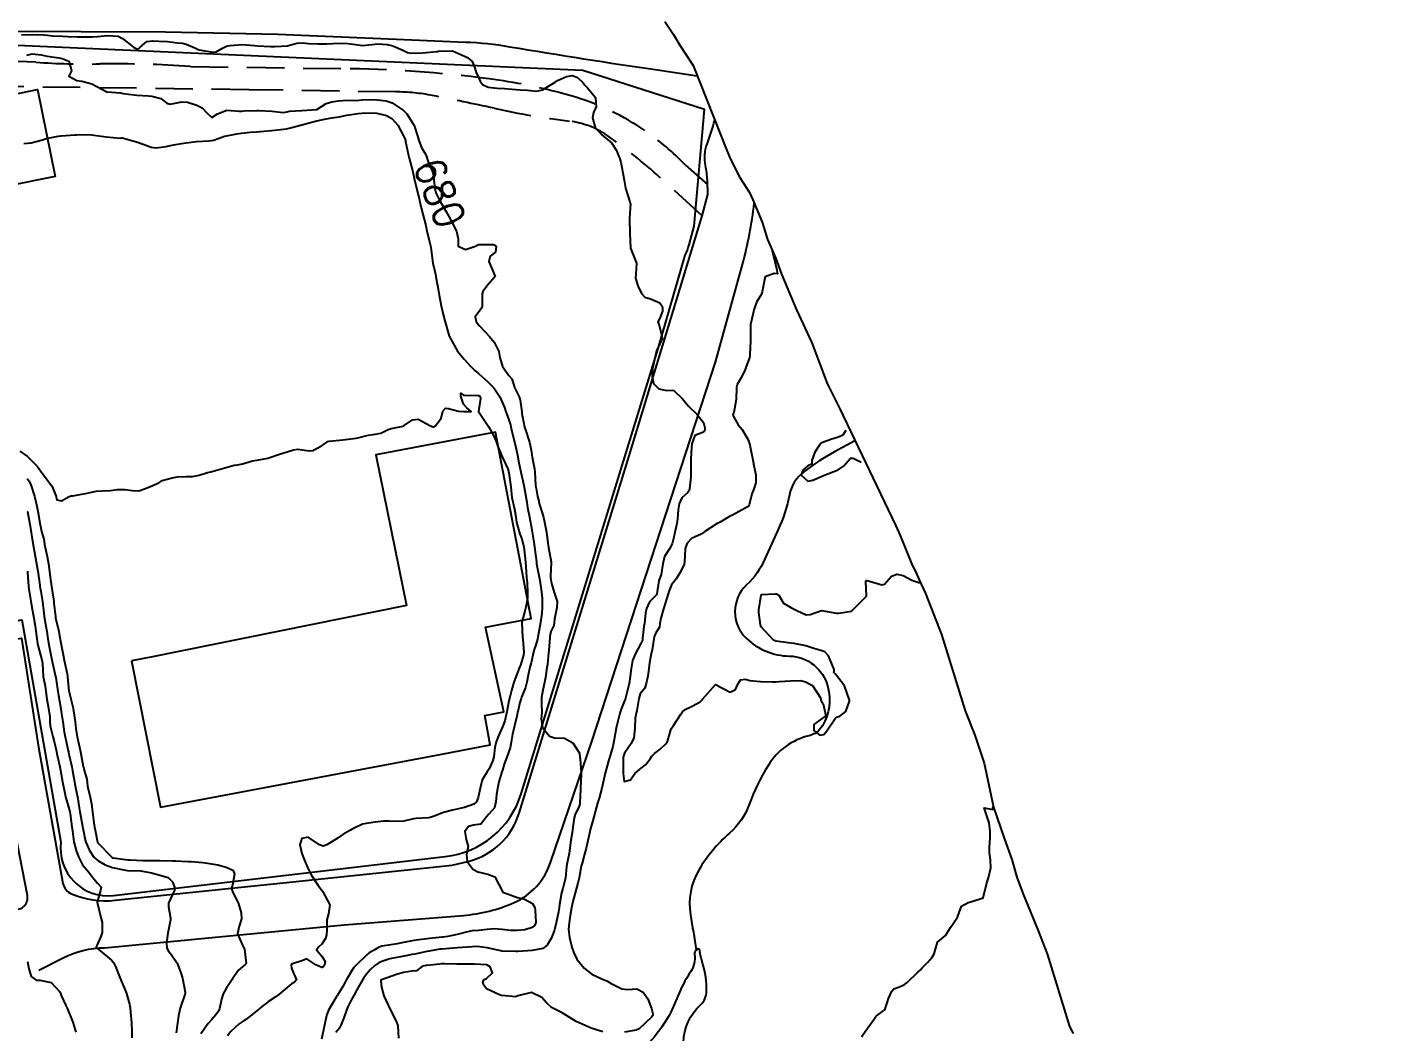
# Model space of a CAD drawing. Header units: metres. Extents: x 298520 to 308411, y 7433745 to 7450750.
# Drawn here: x 301237.7 to 301419.9, y 7443769.1 to 7443902.9 of the extents above; entities that cross this region are included whole.
import ezdxf
from ezdxf.enums import TextEntityAlignment as Align

# ---------------------------------------------------------------- set-up
doc = ezdxf.new("R2010")
doc.units = ezdxf.units.M
doc.header["$LTSCALE"] = 10
doc.linetypes.add('DASHED', pattern=[0.75, 0.5, -0.25])
for name, color, linetype in [('Area', 45, 'Continuous'), ('Area Verde e Lazer', 94, 'Continuous'), ('Cotas', 45, 'Continuous'), ('Curvas de Nivel 1m', 11, 'Continuous'), ('Curvas de Nivel 5m', 15, 'Continuous'), ('Edificações', 30, 'Continuous'), ('Hidrografia', 140, 'Continuous'), ('Vias Primárias', 230, 'Continuous'), ('Vias Secundárias', 230, 'DASHED')]:
    doc.layers.add(name, color=color, linetype=linetype)
doc.styles.add('Style-STANDARD', font='STANDARD.shx')

msp = doc.modelspace()

# ---------------------------------------------------------------- linework, layer by layer
at = {"layer": 'Area'}
msp.add_polyline3d([(301322.57, 7443903.67, 690.03), (301323.74, 7443901.97, 692.94), (301324.57, 7443900.55, 692.84), (301326.34, 7443897.82, 678.21), (301330.86, 7443886.49, 678.65), (301331.32, 7443885.32, 678.61), (301332.59, 7443882.88, 678.62), (301333.88, 7443880.89, 678.75), (301334.29, 7443879.94, 678.79), (301335.56, 7443876.93, 678.81), (301336.28, 7443874.63, 678.76), (301337.39, 7443872.09, 681.48), (301338.13, 7443870.01, 678.57), (301340.12, 7443865.27, 678.02), (301342.15, 7443860.88, 677.47), (301344.21, 7443855.43, 677.47), (301345.84, 7443852.16, 677.66), (301353.34, 7443836.48, 677.87), (301353.94, 7443835.19, 677.9), (301355.52, 7443831.22, 678.05), (301356.02, 7443830.3, 678.32), (301356.46, 7443829.29, 678.32), (301357.33, 7443827.45, 678.38), (301359.43, 7443822.01, 678.37), (301362.59, 7443811.83, 681.05), (301363.88, 7443808.59, 678.75), (301365.11, 7443804.85, 678.82), (301366.39, 7443799, 678.91), (301367.8, 7443794.87, 679.01), (301368.8, 7443792.04, 679), (301369.46, 7443789.67, 679.26), (301370.34, 7443787.41, 679.42), (301372.3, 7443782.66, 679.51), (301373.53, 7443779.45, 679.56), (301376.51, 7443769.75, 679.76), (301376.98, 7443768.85, 679.65)], dxfattribs=at)
at = {"layer": 'Area Verde e Lazer', "elevation": 683.98}
msp.add_lwpolyline([(301232.21, 7443912.45, 0.299651), (301239.1, 7443918.01, -0.016754), (301243.28, 7443929.68, -0.213746), (301257.49, 7443943.53, 0.133208), (301270.92, 7443953.04, 0.343976), (301271.62, 7443978.7), (301270.4, 7443978.89), (301250.43, 7444004.16), (301249.81, 7444004.95), (301248.99, 7444005.9), (301248.6, 7444006.56), (301247.95, 7444007.67), (301244.65, 7444005.75), (301236.08, 7444004.44, 0), (301223.44, 7444002.52, -0.079964)], format="xyb", dxfattribs=at)
at = {"layer": 'Area Verde e Lazer'}
msp.add_lwpolyline([(301326.49, 7443876.39), (301327.85, 7443891.97), (301311.67, 7443897.16), (301221.21, 7443901.16), (301145.73, 7443908.03), (301129.06, 7443878.01), (301142.23, 7443857.62), (301156.92, 7443830.09), (301182.59, 7443781.43, 0.132111), (301190.85, 7443786.93), (301193.11, 7443789.51), (301234.26, 7443801.71), (301230.63, 7443822.85), (301236.94, 7443823.96), (301242.13, 7443794.35, 0.48999), (301249.12, 7443787.23), (301293.34, 7443792.4, 0.298143), (301303.45, 7443800.78), (301321.72, 7443860.09), (301325.3, 7443872.56, 0.050549), (301325.82, 7443873.92)], format="xyb", close=True, dxfattribs=at)
at = {"layer": 'Curvas de Nivel 1m', "flags": 128}
for points, elevation in [([(301236.88, 7443901.92), (301238.35, 7443901.95), (301239.84, 7443901.91), (301240.35, 7443901.85), (301240.98, 7443901.77), (301242.35, 7443901.71), (301243.06, 7443901.67), (301244.35, 7443901.62), (301245.62, 7443901.63), (301246.35, 7443901.63), (301247, 7443901.67), (301248.35, 7443901.83), (301249.76, 7443901.71), (301250.34, 7443901.43), (301251.81, 7443900.28), (301252.33, 7443900), (301252.52, 7443900.08), (301252.67, 7443900.27), (301253.57, 7443901.03), (301254.34, 7443901.13), (301255.17, 7443901.07), (301256.34, 7443901.01), (301257.68, 7443900.86), (301258.34, 7443900.78), (301258.82, 7443900.68), (301259.97, 7443900.18), (301260.33, 7443900.01), (301260.57, 7443899.93), (301262.32, 7443899.59), (301262.83, 7443899.64), (301263.65, 7443900.14), (301264.1, 7443900.37), (301264.34, 7443900.43), (301264.69, 7443900.48), (301266.34, 7443900.61), (301267.92, 7443900.5), (301268.34, 7443900.46), (301270.06, 7443900.34), (301270.34, 7443900.35), (301270.65, 7443900.37), (301272.34, 7443900.44), (301273.56, 7443900.8), (301274.34, 7443900.85), (301275.1, 7443900.76), (301276.34, 7443900.69), (301277.58, 7443900.72), (301278.34, 7443900.76), (301279.51, 7443900.78), (301280.34, 7443900.75), (301281.07, 7443900.66), (301282.33, 7443900.48), (301283.6, 7443900.63), (301284.34, 7443900.7), (301285.58, 7443900.62), (301286.33, 7443900.46), (301287.69, 7443899.85), (301288.32, 7443899.55), (301288.7, 7443899.45), (301290.32, 7443899.5), (301292.22, 7443899.69), (301292.32, 7443899.7), (301292.4, 7443899.71), (301294.32, 7443899.77), (301296.31, 7443898.89), (301296.92, 7443898.35), (301297.2, 7443897.74), (301297.46, 7443896.9), (301297.97, 7443895.72), (301298.28, 7443895.3), (301299.06, 7443894.92), (301300.27, 7443894.78), (301301.21, 7443894.74), (301302.27, 7443894.68), (301303.33, 7443894.6), (301304.27, 7443894.52), (301305.5, 7443894.41), (301306.27, 7443894.56), (301307.98, 7443895.6), (301308.28, 7443895.8), (301309.5, 7443896.37), (301310.29, 7443896.47), (301310.95, 7443896.24), (301311.68, 7443895.56), (301311.93, 7443895.21), (301312.27, 7443894.83), (301313.34, 7443893.54), (301313.46, 7443892.32), (301313.1, 7443891.54), (301312.93, 7443890.84), (301313.31, 7443889.54), (301314.19, 7443888.56), (301315.48, 7443887.52), (301316.17, 7443886.49), (301316.43, 7443885.77), (301316.53, 7443885.5), (301316.71, 7443884.95), (301317.01, 7443883.5), (301317.15, 7443882.52), (301317.34, 7443881.49), (301317.91, 7443879.66), (301317.99, 7443879.48), (301318.01, 7443879.41), (301317.89, 7443877.48), (301317.89, 7443877.31), (301317.93, 7443875.48), (301318.01, 7443873.48), (301318.8, 7443871.47), (301318.76, 7443870.7), (301318.66, 7443869.47), (301318.97, 7443868.46), (301319.47, 7443867.46), (301319.94, 7443866.97), (301320.67, 7443866.72), (301321.93, 7443866.21), (301322.22, 7443865.73), (301322.28, 7443865.43), (301322.26, 7443865.1), (301321.9, 7443864.15), (301321.67, 7443863.67), (301321.75, 7443863.44), (301321.89, 7443863.05), (301322.2, 7443861.76), (301322.21, 7443861.43), (301321.86, 7443860.64), (301321.49, 7443859.81), (301321.4, 7443859.44), (301321.11, 7443858.18), (301320.94, 7443857.45), (301320.88, 7443856.38), (301321.09, 7443855.45), (301321.79, 7443854.74), (301322.64, 7443854.57), (301323.79, 7443854.5), (301324.92, 7443853.4), (301325.76, 7443852.44), (301326.83, 7443851.38), (301327.74, 7443850.24), (301327.93, 7443849.56), (301327.93, 7443849.37), (301327.9, 7443849.2), (301327.73, 7443848.97), (301326.6, 7443848.5), (301326.18, 7443847.39), (301326.14, 7443846.94), (301326.07, 7443845.39), (301326.07, 7443844.99), (301326.07, 7443843.39), (301326.04, 7443843), (301325.87, 7443841.39), (301325.82, 7443841.2), (301325.63, 7443840.93), (301324.83, 7443840.19), (301324.5, 7443839.4), (301324.38, 7443838.62), (301324.27, 7443837.4), (301324.17, 7443836.81), (301323.89, 7443835.41), (301323.84, 7443835.13), (301323.55, 7443834.07), (301323.21, 7443833.42), (301322.55, 7443832.4), (301322.32, 7443831.43), (301322.08, 7443830.01), (301321.88, 7443829.43), (301321.79, 7443829.13), (301321.52, 7443827.44), (301321.46, 7443827.3), (301320.55, 7443826.35), (301320.16, 7443825.45), (301320.03, 7443824.86), (301319.86, 7443823.46), (301319.81, 7443823.06), (301319.63, 7443821.46), (301319.59, 7443821.26), (301319.39, 7443820.78), (301318.67, 7443819.47), (301318.28, 7443818.55), (301318.08, 7443817.48), (301317.93, 7443816.08), (301317.82, 7443815.48), (301317.35, 7443813.53), (301317.34, 7443813.49), (301317.33, 7443813.46), (301317.3, 7443813.37), (301316.75, 7443812.03), (301316.6, 7443811.5), (301316.33, 7443810.43), (301316.12, 7443809.5), (301315.98, 7443808.77), (301315.75, 7443807.5), (301315.65, 7443807.07), (301315.2, 7443805.57), (301315.18, 7443805.51), (301315.17, 7443805.48), (301314.65, 7443803.52), (301314.38, 7443802.31), (301314.2, 7443801.52), (301313.82, 7443800.21), (301313.61, 7443799.53), (301313.11, 7443797.72), (301313.08, 7443797.57), (301313.07, 7443797.54), (301312.65, 7443795.98), (301312.56, 7443795.55), (301312.29, 7443794.33), (301312.09, 7443793.55), (301311.87, 7443792.73), (301311.56, 7443791.55), (301311.46, 7443791.12), (301311.17, 7443789.56), (301311.01, 7443788.87), (301310.63, 7443787.56), (301310.28, 7443786.26), (301310.15, 7443785.57), (301309.99, 7443784.54), (301309.83, 7443783.57), (301309.77, 7443782.74), (301309.88, 7443781.57), (301310.24, 7443780.22), (301310.46, 7443779.56), (301310.88, 7443778.74), (301311.82, 7443777.55), (301312.86, 7443776.72), (301314.3, 7443776.07), (301314.85, 7443775.84), (301315.43, 7443775.5), (301316.84, 7443774.77), (301317.62, 7443774.69), (301318.84, 7443774.79), (301319.71, 7443774.33), (301320.3, 7443773.45), (301320.8, 7443772.18), (301321.01, 7443771.44), (301320.98, 7443771.25), (301320.79, 7443771), (301319.17, 7443769.46), (301318.77, 7443769.29), (301317.23, 7443769.02)], 679), ([(301237.18, 7443887.44), (301238.17, 7443887.51), (301239.69, 7443887.93), (301240.18, 7443888.1), (301240.43, 7443888.16), (301241.78, 7443888.39), (301242.12, 7443888.45), (301242.18, 7443888.46), (301243.99, 7443888.57), (301244.19, 7443888.57), (301245.92, 7443888.61), (301246.19, 7443888.59), (301248.18, 7443888.32), (301250.04, 7443888.15), (301250.18, 7443888.18), (301250.29, 7443888.18), (301252.18, 7443887.67), (301253.11, 7443887.33), (301254.17, 7443886.95), (301254.8, 7443886.87), (301256.17, 7443887.02), (301257.14, 7443887.24), (301258.18, 7443887.43), (301258.84, 7443887.53), (301260.18, 7443887.71), (301261.83, 7443887.8), (301262.18, 7443887.81), (301262.47, 7443887.85), (301263.22, 7443888.14), (301263.92, 7443888.4), (301264.19, 7443888.47), (301265.58, 7443888.72), (301266.19, 7443888.8), (301267.36, 7443888.92), (301268.2, 7443889), (301269.18, 7443889.09), (301270.2, 7443889.17), (301271, 7443889.25), (301272.2, 7443889.4), (301272.73, 7443889.5), (301274.21, 7443889.91), (301274.29, 7443889.93), (301274.53, 7443890.01), (301276.22, 7443890.43), (301277.49, 7443890.7), (301278.22, 7443890.83), (301279.18, 7443890.99), (301280.23, 7443891.19), (301281.74, 7443891.43), (301282.23, 7443891.48), (301282.63, 7443891.51), (301284.23, 7443891.47), (301285.51, 7443891.16), (301286.22, 7443890.74), (301287, 7443889.85), (301287.93, 7443888.1), (301288.02, 7443887.84), (301288.05, 7443887.71), (301288.18, 7443887.09), (301288.43, 7443885.84), (301288.52, 7443885.48), (301288.95, 7443883.83), (301289.18, 7443882.77), (301289.4, 7443881.83), (301289.84, 7443880.08), (301289.9, 7443879.82), (301290.08, 7443879.04), (301290.39, 7443877.82), (301290.74, 7443876.5), (301290.89, 7443875.81), (301291.16, 7443874.67), (301291.35, 7443873.8), (301291.45, 7443873.24), (301291.62, 7443871.8), (301291.67, 7443871.48), (301291.98, 7443870.21), (301292.08, 7443869.79), (301292.1, 7443869.66), (301292.42, 7443867.79), (301292.52, 7443867.2), (301292.79, 7443865.78), (301293.04, 7443864.65), (301293.26, 7443863.78), (301293.87, 7443861.77), (301294.97, 7443859.76), (301295.84, 7443858.67), (301296.71, 7443857.74), (301297.28, 7443857.19), (301297.81, 7443856.73), (301298.97, 7443855.71), (301299.79, 7443854.86), (301300.6, 7443853.69), (301301.22, 7443852.23), (301301.4, 7443851.68), (301301.74, 7443850.74), (301302.01, 7443849.95), (301302.07, 7443849.67), (301302.17, 7443849.22), (301302.55, 7443847.67), (301302.76, 7443846.73), (301302.99, 7443845.66), (301303.11, 7443845.09), (301303.39, 7443843.65), (301303.65, 7443842.48), (301303.83, 7443841.65), (301304.12, 7443840.14), (301304.2, 7443839.64), (301304.31, 7443838.93), (301304.55, 7443837.64), (301304.76, 7443836.45), (301304.9, 7443835.64), (301305.16, 7443834.02), (301305.22, 7443833.63), (301305.47, 7443831.68), (301305.47, 7443831.63), (301305.51, 7443831.43), (301305.85, 7443829.63), (301305.92, 7443829.19), (301306.16, 7443827.62), (301306.24, 7443826.84), (301306.26, 7443825.62), (301306.2, 7443824.86), (301306.01, 7443823.62), (301305.92, 7443823.12), (301305.69, 7443821.63), (301305.63, 7443821.38), (301305.38, 7443820.63), (301305.15, 7443819.86), (301305.1, 7443819.63), (301304.76, 7443818.23), (301304.62, 7443817.64), (301304.4, 7443816.57), (301304.2, 7443815.64), (301304.01, 7443814.95), (301303.51, 7443813.65), (301303.46, 7443813.49), (301303.29, 7443812.93), (301303.03, 7443811.9), (301302.98, 7443811.65), (301302.91, 7443811.3), (301302.52, 7443809.66), (301302.28, 7443808.7), (301302.1, 7443807.67), (301301.97, 7443806.92), (301301.54, 7443805.67), (301301.19, 7443804.72), (301300.95, 7443803.92), (301300.87, 7443803.68), (301300.48, 7443802.37), (301300.32, 7443801.69), (301300.17, 7443800.66), (301300.09, 7443799.69), (301299.91, 7443798.91), (301299.12, 7443798.07), (301298.82, 7443797.7), (301298.07, 7443796.74), (301297.1, 7443796.59), (301296.42, 7443796.41), (301295.93, 7443795.74), (301296.13, 7443794.68), (301296.38, 7443793.74), (301296.17, 7443792.62), (301296.25, 7443791.74), (301297.02, 7443790.72), (301297.68, 7443790.38), (301299.02, 7443790.05), (301299.93, 7443789.69), (301300.99, 7443787.68), (301302.98, 7443786.96), (301303.88, 7443786.74), (301304.97, 7443786.17), (301305.26, 7443785.63), (301305.32, 7443785.27), (301305.42, 7443783.63), (301305.29, 7443783.27), (301304.93, 7443782.94), (301303.93, 7443782.65), (301302.93, 7443782.56), (301302.04, 7443782.55), (301300.93, 7443782.67), (301299.86, 7443782.76), (301298.93, 7443782.7), (301297.78, 7443782.57), (301296.93, 7443782.52), (301296.28, 7443782.39), (301294.93, 7443782.04), (301293.67, 7443781.77), (301293.01, 7443781.69), (301292.92, 7443781.68), (301291.25, 7443781.47), (301290.92, 7443781.43), (301289.45, 7443781.28), (301288.91, 7443781.2), (301287.77, 7443780.97), (301286.91, 7443780.8), (301286.1, 7443780.66), (301284.9, 7443780.46), (301284.46, 7443780.31), (301283.76, 7443779.88), (301283.22, 7443779.56), (301282.89, 7443779.32), (301281.4, 7443777.91), (301281.16, 7443777.62), (301280.86, 7443777.15), (301280.38, 7443776.39), (301280.14, 7443775.93), (301279.67, 7443775.09), (301278.98, 7443773.94), (301278.92, 7443773.84), (301278.82, 7443773.66), (301277.79, 7443771.96), (301277.51, 7443771.24), (301277.26, 7443769.96), (301276.86, 7443768.07)], 681), ([(301336.87, 7443873.12), (301337.48, 7443870.77), (301337.58, 7443870.04), (301337.14, 7443870.09), (301335.97, 7443869.67), (301335.88, 7443869.36), (301335.86, 7443869.27), (301335.57, 7443867.65), (301335.43, 7443867.28), (301334.86, 7443866.36), (301334.44, 7443865.28), (301334.36, 7443864.84), (301334.02, 7443863.29), (301334.01, 7443863.17), (301334.02, 7443861.29), (301334.02, 7443861.14), (301333.93, 7443859.29), (301333.92, 7443859.22), (301333.85, 7443858.88), (301333.43, 7443857.69), (301333.31, 7443857.3), (301332.8, 7443856.29), (301332.21, 7443855.31), (301332.13, 7443854.98), (301332.11, 7443853.31), (301331.76, 7443851.59), (301331.68, 7443851.39), (301331.66, 7443851.32), (301331.75, 7443851.04), (301332.36, 7443849.93), (301332.87, 7443849.3), (301333.71, 7443847.95), (301333.91, 7443847.29), (301333.97, 7443847.02), (301334.3, 7443845.28), (301334.45, 7443844.5), (301334.7, 7443843.28), (301334.73, 7443842.2), (301334.4, 7443841.28), (301334.18, 7443840.73), (301333.83, 7443839.29), (301333.76, 7443839.14), (301333.61, 7443839.02), (301332.51, 7443838.4), (301331.59, 7443837.88), (301331.2, 7443837.71), (301330.55, 7443837.33), (301329.95, 7443836.97), (301329.58, 7443836.77), (301327.91, 7443835.71), (301327.56, 7443835.48), (301327.51, 7443835.42), (301327.43, 7443835.37), (301326.16, 7443834.78), (301325.54, 7443834.15), (301325.34, 7443833.59), (301325.31, 7443833.39), (301325.21, 7443831.7), (301325.16, 7443831.39), (301324.65, 7443830.25), (301324.09, 7443829.4), (301323.84, 7443829.06), (301323.48, 7443828.6), (301323.13, 7443827.75), (301323.04, 7443827.42), (301322.87, 7443826.83), (301322.42, 7443825.43), (301321.99, 7443823.99), (301321.92, 7443823.43), (301321.88, 7443822.97), (301321.4, 7443822.24), (301321.17, 7443821.67), (301321.12, 7443821.44), (301320.88, 7443819.95), (301320.78, 7443819.45), (301320.56, 7443818.24), (301320.46, 7443817.45), (301320.32, 7443816.46), (301320.1, 7443815.45), (301319.91, 7443814.86), (301319.31, 7443814.09), (301319.11, 7443813.46), (301318.87, 7443811.87), (301318.78, 7443811.47), (301318.63, 7443810.84), (301318.58, 7443809.47), (301318.46, 7443808.25), (301318.09, 7443807.48), (301317.21, 7443806.18), (301317.03, 7443805.66), (301317.02, 7443805.49), (301317.03, 7443803.64), (301317.04, 7443803.49), (301317.17, 7443802.42), (301318, 7443802.65), (301318.59, 7443803.47), (301319.19, 7443804), (301320.01, 7443804.63), (301320.63, 7443805.45), (301320.86, 7443805.79), (301321.21, 7443806.14), (301321.95, 7443806.7), (301322.73, 7443807.42), (301322.92, 7443807.73), (301323.24, 7443808.8), (301323.37, 7443809.3), (301323.43, 7443809.42), (301323.74, 7443809.89), (301324.72, 7443811.4), (301324.96, 7443811.71), (301325.28, 7443812), (301326.22, 7443812.45), (301327.3, 7443813.02), (301327.48, 7443813.19), (301327.62, 7443813.37), (301329.32, 7443815.34), (301331.31, 7443814.33), (301331.98, 7443814.65), (301332.27, 7443815.31), (301332.66, 7443815.98), (301333.33, 7443816.04), (301333.91, 7443815.87), (301335.33, 7443815.74), (301336.88, 7443815.7), (301337.33, 7443815.7), (301337.82, 7443815.74), (301339.33, 7443815.84), (301340.69, 7443815.85), (301341.33, 7443815.71), (301342.28, 7443815.19), (301343.31, 7443813.55), (301343.37, 7443813.24), (301343.4, 7443813.18), (301343.7, 7443812.77), (301344.03, 7443811.17), (301343.27, 7443810.64), (301342.43, 7443810.02), (301342.43, 7443809.19), (301343.24, 7443808.6), (301343.75, 7443808.67), (301344.19, 7443809.17), (301345.27, 7443810.8), (301345.45, 7443810.97), (301345.9, 7443811.14), (301346.7, 7443811.72), (301347.2, 7443813.13), (301347.2, 7443813.24), (301346.52, 7443815.14), (301345.34, 7443816.71), (301345.1, 7443816.92), (301345.15, 7443817.15), (301345.16, 7443817.34), (301344.4, 7443819.16), (301343.89, 7443819.68), (301343.38, 7443819.85), (301342.45, 7443820.12), (301341.39, 7443820.48), (301339.8, 7443820.81), (301339.39, 7443820.85), (301339.05, 7443820.88), (301337.39, 7443821.1), (301337.08, 7443821.25), (301335.42, 7443823.03), (301335.32, 7443823.27), (301335.09, 7443824.92), (301335.09, 7443825.28), (301335.41, 7443827.22), (301335.42, 7443827.27), (301335.44, 7443827.3), (301335.46, 7443827.32), (301337.3, 7443827.42), (301337.47, 7443827.43), (301337.79, 7443827.25), (301338.4, 7443826.19), (301339.45, 7443825.55), (301340.16, 7443825.21), (301341.43, 7443824.6), (301341.97, 7443824.66), (301343.44, 7443825.18), (301345.44, 7443824.84), (301345.75, 7443824.84), (301347.44, 7443825.13), (301349.46, 7443827.1), (301349.37, 7443829.1), (301349.49, 7443829.18), (301349.86, 7443829.1), (301351.49, 7443828.63), (301351.85, 7443828.72), (301352.18, 7443829.07), (301352.78, 7443829.79), (301353.5, 7443830.03), (301354.33, 7443829.88), (301355.5, 7443829.26), (301356.55, 7443828.89)], 678), ([(301236.66, 7443846.45), (301237.68, 7443845.74), (301238.98, 7443844.43), (301239.65, 7443843.52), (301240.5, 7443842.41), (301240.96, 7443841.73), (301241.49, 7443840.39), (301241.51, 7443840.29), (301241.61, 7443839.94), (301242.19, 7443839.8), (301243.23, 7443840.37), (301243.51, 7443840.47), (301243.61, 7443840.48), (301243.74, 7443840.49), (301245.62, 7443840.84), (301246.83, 7443841.12), (301247.62, 7443841.13), (301248.76, 7443841.17), (301249.62, 7443841.3), (301250.68, 7443841.34), (301251.62, 7443841.17), (301252.52, 7443841.16), (301253.63, 7443841.53), (301255.16, 7443842.23), (301255.45, 7443842.41), (301255.64, 7443842.52), (301256.97, 7443842.89), (301257.65, 7443843.02), (301258.78, 7443843.06), (301259.65, 7443843.07), (301260.57, 7443843.25), (301261.65, 7443843.57), (301262.11, 7443843.69), (301263.66, 7443844.13), (301265.21, 7443844.57), (301265.67, 7443844.62), (301266.33, 7443844.76), (301267.67, 7443845.14), (301268.48, 7443845.27), (301269.68, 7443845.51), (301271.25, 7443846.04), (301271.68, 7443846.18), (301273.1, 7443846.6), (301273.69, 7443846.7), (301275.21, 7443846.47), (301275.69, 7443846.5), (301276.92, 7443847.2), (301277.7, 7443847.71), (301277.89, 7443847.77), (301279.7, 7443847.94), (301281.47, 7443848.15), (301281.71, 7443848.2), (301283.05, 7443848.56), (301283.71, 7443848.63), (301284.75, 7443848.85), (301285.72, 7443849.32), (301286.12, 7443849.47), (301287.73, 7443849.78), (301287.78, 7443849.79), (301287.87, 7443849.84), (301288.97, 7443850.6), (301289.74, 7443850.71), (301291.38, 7443849.8), (301291.73, 7443849.67), (301291.85, 7443849.68), (301292.03, 7443849.8), (301292.79, 7443850.83), (301293.03, 7443851.78), (301293.38, 7443852.15), (301293.76, 7443852.11), (301295.1, 7443851.76), (301295.75, 7443851.72), (301296.78, 7443851.73), (301296.2, 7443852.19), (301295.77, 7443852.71), (301295.42, 7443853.75), (301295.39, 7443854.15), (301295.78, 7443853.89), (301295.91, 7443853.88), (301297.77, 7443853.84), (301297.97, 7443853.72), (301298.05, 7443853.44), (301297.75, 7443851.72), (301299.08, 7443849.71), (301299.72, 7443848.6), (301300.1, 7443847.7), (301300.36, 7443847.03), (301300.92, 7443845.69), (301301.67, 7443844.06), (301301.76, 7443843.77), (301301.78, 7443843.68), (301301.8, 7443843.54), (301302.06, 7443841.67), (301302.22, 7443840.27), (301302.33, 7443839.67), (301302.58, 7443838.69), (301302.73, 7443837.66), (301302.84, 7443836.93), (301303.2, 7443835.66), (301303.29, 7443835.39), (301303.55, 7443834.74), (301303.81, 7443833.65), (301303.86, 7443833.33), (301304.04, 7443831.64), (301304.09, 7443831.06), (301304.18, 7443829.64), (301304.24, 7443828.89), (301304.31, 7443827.64), (301304.28, 7443826.81), (301304.09, 7443825.64), (301303.95, 7443825.13), (301303.54, 7443823.65), (301303.53, 7443823.54), (301303.64, 7443821.65), (301303.66, 7443821.38), (301303.8, 7443819.65), (301303.76, 7443819.25), (301303.35, 7443817.91), (301303.27, 7443817.72), (301303.24, 7443817.65), (301303.2, 7443817.51), (301302.48, 7443815.66), (301302.17, 7443814.53), (301301.92, 7443813.67), (301301.8, 7443813.17), (301301.55, 7443811.68), (301301.26, 7443810.49), (301301.04, 7443809.9), (301300.94, 7443809.68), (301300.42, 7443808.51), (301300.12, 7443807.69), (301299.95, 7443806.96), (301299.79, 7443805.69), (301299.67, 7443805.22), (301299.19, 7443804.09), (301298.93, 7443803.7), (301298.26, 7443802.62), (301298.03, 7443801.72), (301297.72, 7443800.3), (301297.48, 7443799.72), (301297.13, 7443799.41), (301295.91, 7443798.96), (301295.12, 7443798.76), (301294.29, 7443798.59), (301293.12, 7443798.28), (301291.84, 7443797.79), (301291.31, 7443797.6), (301291.11, 7443797.57), (301289.44, 7443797.48), (301289.11, 7443797.44), (301287.81, 7443797.13), (301287.1, 7443797.08), (301285.84, 7443797.12), (301285.1, 7443797.11), (301284, 7443796.99), (301283.1, 7443796.87), (301282.29, 7443796.71), (301281.09, 7443796.15), (301280.94, 7443796.06), (301280.69, 7443795.92), (301279.68, 7443795.33), (301279.07, 7443794.92), (301277.56, 7443793.96), (301277.06, 7443793.79), (301276.58, 7443793.97), (301275.07, 7443795), (301274.24, 7443794.83), (301273.98, 7443794), (301274.22, 7443792.83), (301274.54, 7443792), (301275.03, 7443790.88), (301275.48, 7443789.99), (301276.4, 7443788.57), (301276.85, 7443787.97), (301276.99, 7443787.79), (301277.96, 7443785.96), (301277.8, 7443784.8), (301277.54, 7443783.96), (301277.57, 7443782.6), (301277.53, 7443781.96), (301277.4, 7443781.48), (301276.9, 7443780.73), (301276.48, 7443780.39), (301276.17, 7443779.98), (301276.88, 7443779.12), (301277.33, 7443778.42), (301277.25, 7443777.96), (301277.1, 7443777.74), (301276.87, 7443777.63), (301276.11, 7443777.98), (301274.88, 7443778.79), (301274.34, 7443778.54), (301272.87, 7443778.08), (301272.79, 7443778.01), (301272.87, 7443777.5), (301273.5, 7443776), (301273.19, 7443775.65), (301272.84, 7443775.43), (301271.15, 7443774.04), (301270.82, 7443773.78), (301269.79, 7443773.08), (301268.81, 7443772.33), (301268.49, 7443772.06), (301267.57, 7443771.3), (301266.78, 7443770.71), (301266.4, 7443770.47), (301265.89, 7443770.1), (301265.29, 7443769.58), (301264.76, 7443769.1), (301264.33, 7443768.54)], 682), ([(301346.7, 7443849.2), (301346.31, 7443848.56), (301345.72, 7443848.29), (301344.85, 7443848.03), (301343.71, 7443847.64), (301343.41, 7443847.48), (301343.16, 7443847.19), (301342.58, 7443846.31), (301342.17, 7443845.2), (301342.19, 7443844.68), (301341.67, 7443844.52), (301340.97, 7443843.9), (301340.76, 7443843.21), (301341.65, 7443842.44), (301342.29, 7443842.55), (301343.65, 7443843.15), (301343.74, 7443843.18), (301345.11, 7443843.7), (301345.67, 7443843.96), (301346.38, 7443844.44), (301347.01, 7443845.14), (301347.34, 7443845.48), (301347.69, 7443845.48), (301348.74, 7443844.97)], 677), ([(301237.64, 7443842.78), (301237.91, 7443842.44), (301238.13, 7443841.93), (301238.63, 7443840.43), (301238.94, 7443839.08), (301239.06, 7443838.43), (301239.36, 7443836.63), (301239.4, 7443836.42), (301239.56, 7443835.71), (301239.85, 7443834.72), (301239.9, 7443834.41), (301239.96, 7443833.99), (301240.31, 7443832.41), (301240.5, 7443831.4), (301240.61, 7443830.4), (301240.7, 7443829.62), (301240.87, 7443828.4), (301241.14, 7443826.7), (301241.18, 7443826.39), (301241.21, 7443826.17), (301241.39, 7443824.39), (301241.4, 7443824.37), (301241.42, 7443824.23), (301241.84, 7443822.39), (301241.94, 7443821.83), (301242.21, 7443820.38), (301242.43, 7443819.31), (301242.63, 7443818.38), (301242.96, 7443816.74), (301243.02, 7443816.37), (301243.2, 7443814.47), (301243.21, 7443814.37), (301243.3, 7443813.98), (301243.72, 7443812.37), (301243.82, 7443811.82), (301244.01, 7443810.36), (301244.11, 7443809.49), (301244.3, 7443808.36), (301244.6, 7443806.97), (301244.73, 7443806.35), (301245.11, 7443804.43), (301245.12, 7443804.35), (301245.18, 7443804.06), (301245.57, 7443802.74), (301245.62, 7443802.34), (301245.69, 7443801.81), (301246.03, 7443800.34), (301246.21, 7443799.42), (301246.34, 7443798.33), (301246.51, 7443796.91), (301246.61, 7443796.33), (301246.69, 7443795.94), (301247, 7443794.32), (301247.02, 7443794.28), (301247.06, 7443794.22), (301248.96, 7443792.3), (301249.04, 7443792.25), (301249.11, 7443792.23), (301251.04, 7443791.98), (301251.35, 7443791.96), (301253.04, 7443791.9), (301253.4, 7443791.89), (301255.04, 7443791.89), (301255.37, 7443791.89), (301257.04, 7443791.84), (301257.41, 7443791.82), (301259.04, 7443791.76), (301259.48, 7443791.74), (301261.03, 7443791.6), (301261.64, 7443791.54), (301263.03, 7443791.31), (301264.15, 7443790.99), (301265.02, 7443790.59), (301265.27, 7443790.11), (301265, 7443788.58), (301264.87, 7443788.24), (301264.86, 7443788.11), (301264.99, 7443787.76), (301265.79, 7443786.1), (301266.15, 7443784.9), (301266.18, 7443784.1), (301265.89, 7443783.15), (301265.64, 7443782.1), (301266.3, 7443780.7), (301266.59, 7443780.09), (301266.79, 7443778.18), (301266.72, 7443778.09), (301265.75, 7443777.21), (301264.98, 7443776.11), (301264.93, 7443776.02), (301264.84, 7443775.9), (301264.13, 7443774.82), (301263.76, 7443774.12), (301263.52, 7443773.41), (301263.24, 7443772.13), (301263.12, 7443771.81), (301262.79, 7443771.31), (301262.23, 7443770.69), (301261.77, 7443770.15), (301260.76, 7443768.77)], 683), ([(301237.65, 7443838.44), (301237.66, 7443838.37), (301238.02, 7443836.44), (301238.12, 7443835.87), (301238.35, 7443834.43), (301238.53, 7443833.43), (301238.71, 7443832.43), (301238.98, 7443830.94), (301239.07, 7443830.42), (301239.32, 7443828.58), (301239.34, 7443828.42), (301239.46, 7443827.71), (301239.67, 7443826.42), (301239.86, 7443824.84), (301239.91, 7443824.41), (301240.13, 7443823.12), (301240.24, 7443822.41), (301240.39, 7443821.42), (301240.57, 7443820.4), (301240.7, 7443819.73), (301240.97, 7443818.4), (301241.33, 7443816.8), (301241.43, 7443816.39), (301241.45, 7443816.26), (301241.72, 7443814.39), (301241.81, 7443813.88), (301242.08, 7443812.38), (301242.23, 7443811.42), (301242.37, 7443810.38), (301242.57, 7443809.05), (301242.69, 7443808.38), (301243.1, 7443806.48), (301243.13, 7443806.37), (301243.2, 7443806.07), (301243.6, 7443804.37), (301243.69, 7443803.85), (301243.93, 7443802.36), (301244.11, 7443801.4), (301244.32, 7443800.36), (301244.56, 7443798.92), (301244.65, 7443798.35), (301245, 7443796.44), (301245.01, 7443796.35), (301245.08, 7443796.01), (301245.36, 7443794.64), (301245.45, 7443794.34), (301245.94, 7443793.22), (301246.53, 7443792.33), (301247.04, 7443791.88), (301248.01, 7443791.33), (301249.02, 7443790.94), (301250.72, 7443790.58), (301251.02, 7443790.55), (301252.78, 7443790.49), (301253.02, 7443790.47), (301254.18, 7443790.24), (301255.01, 7443790.01), (301256.41, 7443789.61), (301257, 7443789.05), (301257.3, 7443788.2), (301257.28, 7443787.91), (301256.98, 7443787.35), (301256.47, 7443786.21), (301256.45, 7443785.7), (301256.72, 7443784.2), (301256.71, 7443783.98), (301256.37, 7443782.21), (301256.21, 7443780.9), (301256.24, 7443780.21), (301256.48, 7443779.8), (301256.88, 7443779.31), (301257.62, 7443778.19), (301258.12, 7443776.92), (301258.32, 7443776.19), (301258.67, 7443774.34), (301258.68, 7443774.18), (301258.66, 7443774.02), (301258.04, 7443772.19), (301257.78, 7443771.2), (301257.65, 7443770.2), (301257.47, 7443768.91)], 684), ([(301348.77, 7443768.37), (301349.29, 7443769.1), (301350.42, 7443770.72), (301350.7, 7443771.08), (301350.74, 7443771.14), (301350.79, 7443771.18), (301351.9, 7443771.98), (301352.27, 7443773.07), (301352.38, 7443773.51), (301352.84, 7443774.49), (301353.11, 7443774.79), (301353.84, 7443775.05), (301354.52, 7443775.37), (301354.85, 7443775.62), (301356.31, 7443777.02), (301356.59, 7443777.29), (301356.87, 7443777.58), (301357.59, 7443778.3), (301358.22, 7443779), (301358.46, 7443779.44), (301358.91, 7443780.99), (301359.99, 7443781.91), (301360.66, 7443782.96), (301360.95, 7443783.38), (301361.59, 7443784.32), (301361.78, 7443784.95), (301362.12, 7443785.8), (301362.98, 7443786.31), (301363.47, 7443786.44), (301364.98, 7443786.92), (301365.48, 7443788.91), (301365.7, 7443789.59), (301366, 7443790.91), (301365.97, 7443791.98), (301365.85, 7443792.91), (301365.82, 7443793.66), (301365.92, 7443794.91), (301365.95, 7443795.77), (301365.8, 7443796.91), (301365.13, 7443798.92), (301366.25, 7443798.66), (301366.38, 7443799.15)], 679), ([(301237.66, 7443778.43), (301237.84, 7443777.45), (301238.15, 7443776.43), (301238.85, 7443775.96), (301239.31, 7443775.95), (301240.84, 7443775.64), (301241.99, 7443774.38), (301242.23, 7443773.8), (301242.8, 7443772.55), (301242.9, 7443772.37), (301242.98, 7443772.19), (301243.7, 7443770.36), (301244.12, 7443768.99)], 686), ([(301314.31, 7443769.06), (301312.77, 7443769.54), (301310.79, 7443770.42), (301308.92, 7443771.58), (301308.8, 7443771.64), (301307.5, 7443772.29), (301306.82, 7443772.92), (301306.19, 7443773.62), (301304.83, 7443774.28), (301302.99, 7443773.83), (301302.82, 7443773.76), (301302.74, 7443773.74), (301300.83, 7443773.91), (301300.54, 7443773.97), (301298.83, 7443774.8), (301298.45, 7443775.31), (301298.35, 7443775.71), (301298.51, 7443776.04), (301298.85, 7443776.17), (301299.62, 7443776.93), (301299.33, 7443777.7), (301298.88, 7443777.98), (301297.24, 7443778.09), (301296.88, 7443778.08), (301296.54, 7443778.07), (301294.88, 7443778.07), (301293.23, 7443778.13), (301292.88, 7443778.1), (301292.59, 7443778.07), (301290.87, 7443777.9), (301290.78, 7443777.89), (301290.29, 7443777.81), (301289.49, 7443777.19), (301288.86, 7443777.16), (301287.75, 7443776.95), (301286.86, 7443776.68), (301286.23, 7443776.48), (301284.84, 7443775.98), (301284.77, 7443775.94), (301284.74, 7443775.87), (301284.83, 7443775.02), (301285.15, 7443773.87), (301285.41, 7443773.27), (301286.09, 7443771.86), (301286.78, 7443770.47), (301287, 7443769.85), (301287.12, 7443768.21)], 679)]:
    msp.add_lwpolyline(points, dxfattribs=dict(at, elevation=elevation))
at = {"layer": 'Curvas de Nivel 5m', "flags": 128}
for points, elevation in [([(301237.58, 7443899.18), (301238.32, 7443899.37), (301239.51, 7443899.23), (301240.31, 7443899.05), (301241.86, 7443898.85), (301242.31, 7443898.76), (301243.18, 7443898.38), (301243.56, 7443897.11), (301243.18, 7443896.38), (301244.27, 7443895.81), (301244.91, 7443895.73), (301246.27, 7443895.38), (301248.25, 7443894.32), (301250.12, 7443894.16), (301250.25, 7443894.14), (301250.43, 7443894.11), (301252.25, 7443893.89), (301253.78, 7443893.78), (301254.25, 7443893.75), (301255.44, 7443893.43), (301256.24, 7443892.79), (301256.68, 7443892.66), (301258.24, 7443892.96), (301258.98, 7443892.93), (301260.24, 7443892.53), (301260.49, 7443892.42), (301260.96, 7443892.16), (301261.59, 7443891.52), (301262.22, 7443890.89), (301262.98, 7443891.39), (301264.23, 7443891.85), (301265.86, 7443891.74), (301266.23, 7443891.75), (301266.54, 7443891.78), (301268.23, 7443891.81), (301268.49, 7443891.81), (301270.23, 7443891.74), (301271.77, 7443891.58), (301272.23, 7443891.66), (301272.54, 7443891.72), (301274.23, 7443891.83), (301276.23, 7443891.98), (301277.46, 7443892.75), (301278.24, 7443892.97), (301279.08, 7443893.12), (301280.25, 7443893.18), (301281.5, 7443893.17), (301282.25, 7443893.24), (301282.88, 7443893.27), (301284.25, 7443893.23), (301285.48, 7443893.1), (301286.24, 7443892.83), (301287.75, 7443891.84), (301288.23, 7443891.38), (301289.19, 7443889.83), (301289.69, 7443888.32), (301289.82, 7443887.82), (301290.17, 7443886.89), (301290.59, 7443886.23), (301290.78, 7443885.81), (301291.11, 7443884.84), (301291.6, 7443883.8), (301291.72, 7443883.39), (301291.89, 7443881.79), (301291.92, 7443881.6), (301292.1, 7443880.84), (301292.6, 7443879.78), (301293.42, 7443878.43), (301293.77, 7443877.77), (301294.06, 7443877.22), (301294.85, 7443875.76), (301295.05, 7443874.73), (301295.06, 7443873.76), (301296.01, 7443873.32), (301297.36, 7443873.73), (301297.78, 7443873.96), (301298.02, 7443873.98), (301299.76, 7443873.95), (301300.02, 7443873.84), (301300.1, 7443873.7), (301300.01, 7443872.96), (301299.3, 7443872.41), (301299.16, 7443871.71), (301299.97, 7443869.7), (301299.03, 7443868.63), (301298.35, 7443867.72), (301298.25, 7443867.4), (301298.23, 7443865.72), (301298.16, 7443865.48), (301297.92, 7443865.19), (301297.32, 7443864.31), (301297.46, 7443863.73), (301297.63, 7443863.46), (301297.89, 7443863.12), (301299.21, 7443861.71), (301299.87, 7443860.95), (301300.47, 7443859.69), (301300.61, 7443858.93), (301300.95, 7443857.69), (301301.81, 7443856.51), (301302.19, 7443856.06), (301302.32, 7443855.67), (301302.56, 7443854.9), (301303.18, 7443853.66), (301303.32, 7443853.21), (301303.52, 7443851.65), (301303.55, 7443851.45), (301303.74, 7443850.36), (301303.9, 7443849.65), (301303.98, 7443849.39), (301304.54, 7443847.64), (301304.77, 7443846.56), (301304.93, 7443845.64), (301305.21, 7443844.09), (301305.27, 7443843.63), (301305.37, 7443841.9), (301305.41, 7443841.63), (301305.44, 7443841.44), (301305.62, 7443840.41), (301305.78, 7443839.8), (301305.82, 7443839.63), (301305.9, 7443839.33), (301306.42, 7443837.62), (301306.65, 7443836.54), (301306.81, 7443835.62), (301306.99, 7443834.17), (301307.08, 7443833.61), (301307.44, 7443831.69), (301307.45, 7443831.61), (301307.35, 7443829.76), (301307.35, 7443829.61), (301307.48, 7443828.8), (301307.86, 7443827.6), (301308.24, 7443826.39), (301308.21, 7443825.6), (301307.87, 7443824.04), (301307.84, 7443823.6), (301307.8, 7443823.22), (301307.4, 7443822.41), (301307.26, 7443821.75), (301307.25, 7443821.61), (301307.12, 7443819.87), (301307.1, 7443819.61), (301306.94, 7443818.02), (301306.88, 7443817.61), (301306.67, 7443816.27), (301306.55, 7443815.62), (301306.33, 7443814.6), (301306.16, 7443813.62), (301306.16, 7443812.75), (301306.2, 7443811.62), (301306.12, 7443810.76), (301306.3, 7443809.62), (301307.24, 7443808.45), (301307.89, 7443808.25), (301309.24, 7443808.19), (301310.34, 7443807.57), (301311.21, 7443806.2), (301311.28, 7443805.56), (301311.29, 7443805.47), (301311.42, 7443803.56), (301311.43, 7443803.31), (301311.33, 7443801.56), (301311.33, 7443801.38), (301311.28, 7443799.56), (301311.26, 7443799.43), (301311.13, 7443799), (301310.63, 7443798.05), (301310.49, 7443797.57), (301310.35, 7443796.31), (301310.24, 7443795.57), (301310.05, 7443794.59), (301309.93, 7443793.57), (301309.82, 7443792.81), (301309.56, 7443791.57), (301309.5, 7443791.1), (301309.35, 7443789.58), (301309, 7443788.15), (301308.84, 7443787.58), (301308.54, 7443786.02), (301308.49, 7443785.59), (301308.4, 7443785.03), (301308.09, 7443783.59), (301307.89, 7443782.63), (301307.5, 7443781.6), (301306.9, 7443780.59), (301306.34, 7443780.17), (301304.9, 7443779.91), (301302.99, 7443779.76), (301302.89, 7443779.76), (301302.8, 7443779.76), (301300.89, 7443779.81), (301300.74, 7443779.83), (301298.9, 7443780.26), (301297.59, 7443780.41), (301296.9, 7443780.38), (301296.29, 7443780.35), (301294.9, 7443780.25), (301294.44, 7443780.21), (301292.9, 7443780.09), (301292.62, 7443780.06), (301291.17, 7443779.8), (301290.94, 7443779.75), (301290.89, 7443779.74), (301289.3, 7443779.41), (301288.89, 7443779.34), (301288.3, 7443779.24), (301286.88, 7443778.98), (301285.96, 7443778.78), (301284.88, 7443778.44), (301284.5, 7443778.25), (301283.97, 7443777.88), (301283.39, 7443777.36), (301282.86, 7443776.75), (301282.49, 7443776.26), (301282.27, 7443775.9), (301281.56, 7443774.64), (301281.16, 7443773.91), (301280.82, 7443773.27), (301280.34, 7443772.39), (301280.16, 7443771.93), (301279.82, 7443770.9), (301279.42, 7443769.93), (301279.19, 7443769.51), (301278.76, 7443768.96)], 680), ([(301237.66, 7443830.44), (301237.68, 7443830.25), (301237.8, 7443828.44), (301237.85, 7443828.05), (301238.13, 7443826.43), (301238.27, 7443825.59), (301238.5, 7443824.43), (301238.7, 7443823.14), (301238.78, 7443822.43), (301239, 7443820.8), (301239.08, 7443820.42), (301239.36, 7443819.44), (301239.58, 7443818.64), (301239.62, 7443818.42), (301239.67, 7443818.1), (301239.79, 7443816.41), (301240.02, 7443815.12), (301240.14, 7443814.41), (301240.27, 7443813.38), (301240.44, 7443812.4), (301240.65, 7443811.01), (301240.66, 7443810.4), (301240.7, 7443809.85), (301241.04, 7443808.39), (301241.22, 7443807.74), (301241.54, 7443806.39), (301241.65, 7443805.94), (301241.98, 7443804.38), (301242.16, 7443803.39), (301242.36, 7443802.38), (301242.65, 7443800.86), (301242.75, 7443800.37), (301243.12, 7443799.17), (301243.32, 7443798.37), (301243.36, 7443798.11), (301243.6, 7443796.36), (301243.66, 7443795.78), (301243.87, 7443794.36), (301244.18, 7443793.23), (301244.49, 7443792.36), (301245.03, 7443791.32), (301245.83, 7443790.34), (301246.35, 7443789.68), (301247, 7443788.85), (301247.49, 7443788.32), (301247.41, 7443787.89), (301246.96, 7443786.32), (301247.47, 7443784.31), (301247.61, 7443783.64), (301247.63, 7443782.31), (301247.45, 7443781.78), (301246.9, 7443780.54), (301246.84, 7443780.37), (301246.84, 7443780.32), (301246.85, 7443780.28), (301246.89, 7443780.23), (301247.31, 7443779.89), (301248.88, 7443778.59), (301249.13, 7443778.3), (301249.42, 7443777.74), (301250, 7443776.29), (301250.82, 7443774.28), (301251.25, 7443772.72), (301251.34, 7443772.27), (301251.4, 7443771.67), (301251.52, 7443770.27), (301251.6, 7443769.1), (301251.6, 7443768.27)], 685)]:
    msp.add_lwpolyline(points, dxfattribs=dict(at, elevation=elevation))
at = {"layer": 'Edificações'}
for points in [[(301206.56, 7443888.06), (301239.02, 7443894.63), (301241.38, 7443883.05), (301208.92, 7443876.48)], [(301251.55, 7443818.49), (301255.41, 7443798.99), (301292.87, 7443806.07), (301299.32, 7443807.29), (301298.59, 7443811.22), (301301.13, 7443811.7), (301298.7, 7443822.98), (301304.8, 7443824.15), (301300.05, 7443848.98), (301284.1, 7443845.92), (301288.18, 7443825.87), (301254.11, 7443819)]]:
    msp.add_lwpolyline(points, close=True, dxfattribs=at)
at = {"layer": 'Hidrografia', "elevation": 677.72}
msp.add_lwpolyline([(301347.92, 7443847.82), (301345.19, 7443846.33, 0.038299), (301341.1, 7443843.68, 0.183078), (301339.19, 7443840.62, -0.059553), (301337.68, 7443835.98, 0.005497), (301335.93, 7443832.09, -0.101868), (301333.47, 7443828.6, 0.429704), (301333.43, 7443821.5, 0.188372), (301339.17, 7443819.12, -0.337329), (301344.31, 7443815.04, -0.196493), (301343.59, 7443809.83, -0.20537), (301341.81, 7443808.51, 0.197679), (301336.39, 7443804.61, 0.052137), (301333.84, 7443799.35, -0.127651), (301331.21, 7443795.53, 0.080548), (301327.11, 7443790.61, 0.176469), (301326, 7443784.66, 0.000627), (301326.78, 7443779.99, 0.000466)], format="xyb", dxfattribs=at)
at = {"layer": 'Hidrografia'}
msp.add_lwpolyline([(301325.08, 7443767.66, -0.206206), (301327.34, 7443772.66, 0.205632), (301328.15, 7443774.44, 0.079736), (301327.62, 7443778.2, -0.037342), (301327.23, 7443779.94, 0.506669), (301326.94, 7443780.09, 0.326332), (301326.54, 7443779.34, -0.185656), (301326.03, 7443777.08, 0.04476), (301324.63, 7443774.52), (301323.42, 7443771.75, -0.112014), (301317.52, 7443764.85, -0.249713)], format="xyb", dxfattribs=at)
at = {"layer": 'Vias Primárias'}
for points in [[(301233.56, 7443902.39), (301256.06, 7443902.3), (301271.03, 7443902), (301286.85, 7443901.34), (301296.02, 7443900.95, -0.03137), (301301.89, 7443900.33, 0.005871), (301321.63, 7443897.23), (301326.9, 7443896.43)], [(301239.19, 7443777.27), (301242.45, 7443778.91, -0.114555), (301247.93, 7443780.26), (301279.88, 7443783.31), (301295.75, 7443784.57, 0.084402), (301302.5, 7443786.27, 0.212346), (301307.35, 7443791.62), (301312.87, 7443807.76), (301329.32, 7443858.29), (301332.92, 7443871.31, 0.039953), (301334.49, 7443879.46, 1.257766)]]:
    msp.add_lwpolyline(points, format="xyb", dxfattribs=at)
at = {"layer": 'Vias Primárias', "elevation": 678.59}
msp.add_lwpolyline([(301235.87, 7443785.39, 0.530687), (301237.67, 7443787.2), (301235.41, 7443798.84), (301231.46, 7443820.64), (301236.89, 7443821.49), (301239.16, 7443807), (301242.41, 7443788.81, 0.24381), (301243.56, 7443787.44, 0.125486), (301249.34, 7443786.58), (301273.04, 7443789.03), (301294.25, 7443791.25), (301296.52, 7443791.81, 0.259791), (301303.18, 7443798.19), (301317.66, 7443845.24), (301327.57, 7443877.78), (301328.32, 7443880.65), (301328.25, 7443882.56, 0.043892), (301328.01, 7443884.48, -0.142536), (301328.22, 7443887.36, 0.019823), (301329.25, 7443890.53)], format="xyb", dxfattribs=at)
at = {"layer": 'Vias Secundárias'}
msp.add_lwpolyline([(301206.92, 7443894.58), (301212.39, 7443895.68, -0.004185), (301220.19, 7443897.18, -0.062115), (301238.79, 7443898.25, 0.020035), (301247.31, 7443898.03, -0.020476), (301259.41, 7443897.69), (301280.66, 7443897.39, -0.031466), (301300.43, 7443895.86, -0.039198), (301310.73, 7443893.58, -0.07623), (301319.91, 7443889.15, -0.052935), (301325.34, 7443884.52), (301328.27, 7443881.96)], format="xyb", dxfattribs=at)
at = {"layer": 'Vias Secundárias', "elevation": 678.59}
msp.add_lwpolyline([(301327.57, 7443877.78), (301321.98, 7443882.86, 0.033353), (301314.86, 7443888.52, 0.121104), (301309.9, 7443890.4, -0.02307), (301299.83, 7443892.12, 0.005265), (301291.63, 7443893.82, 0.047236), (301286.73, 7443894.3), (301267.21, 7443894.59), (301233.96, 7443895.03), (301232.65, 7443895.02, 0.044424), (301224.99, 7443894.28, 0.001688), (301207.19, 7443890.89, 10.402206)], format="xyb", dxfattribs=at)

# ---------------------------------------------------------------- texts
at = {"layer": 'Cotas', "style": 'Style-STANDARD'}
msp.add_text('680', height=4, rotation=291.4513, dxfattribs=at).set_placement((301292.6, 7443880.86, 680), align=Align.MIDDLE_CENTER)

doc.saveas('drawing.dxf')
